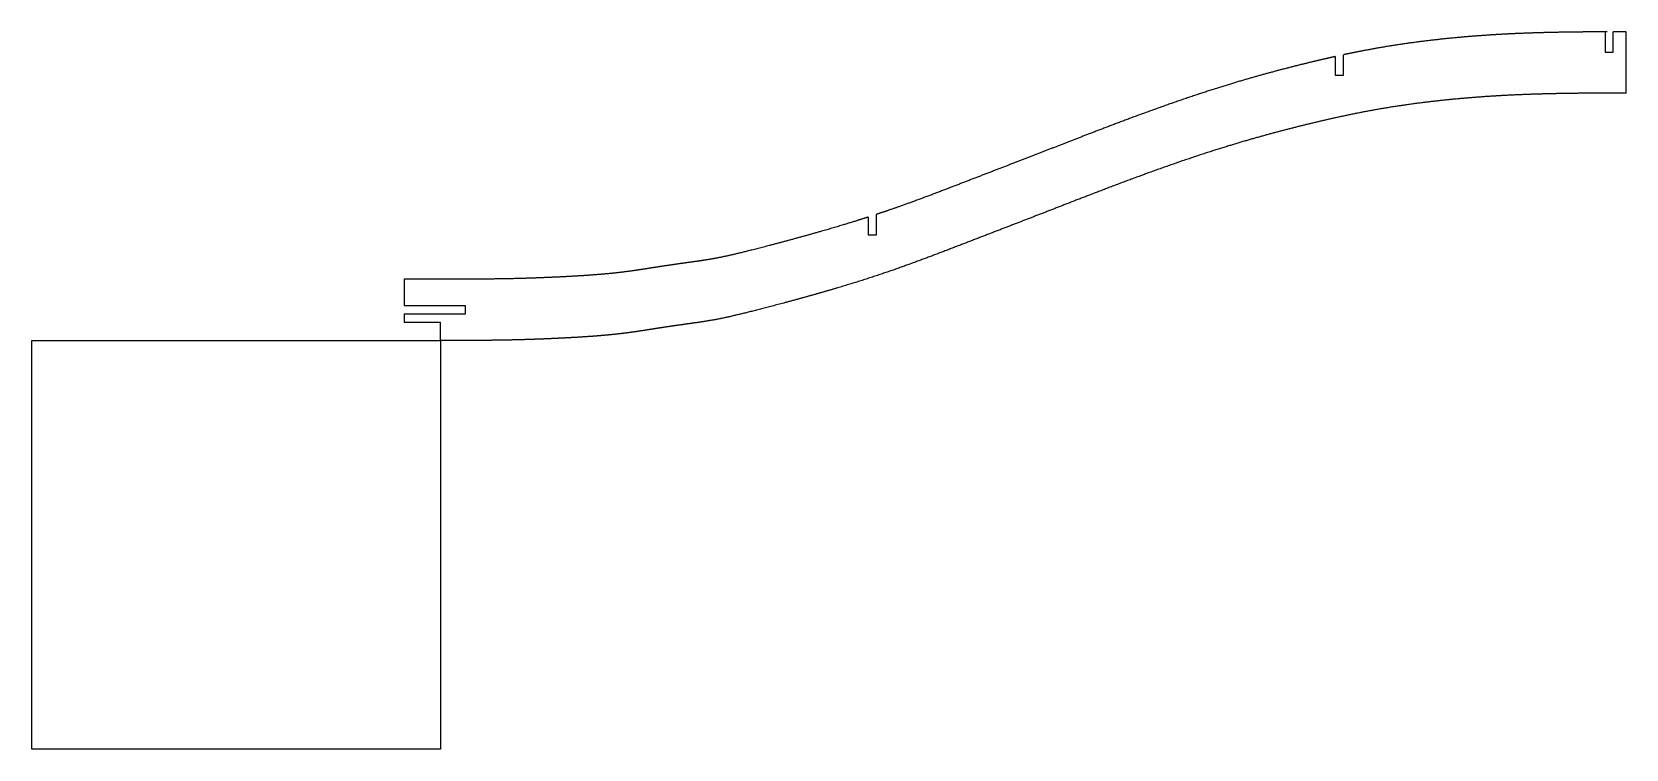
# Model space of a CAD drawing. Header units: millimetres. Extents: x 0 to 780, y 0 to 351.
import ezdxf

# ---------------------------------------------------------------- set-up
doc = ezdxf.new("R2010")
doc.units = ezdxf.units.MM
doc.layers.get('0').update_dxf_attribs({"linetype": 'CONTINUOUS'})

msp = doc.modelspace()

# ---------------------------------------------------------------- linework, layer by layer
for p, q in [((769.72, 351.02), (769.72, 341.02)), ((773.72, 341.02), (773.72, 351.02)), ((780, 321), (780, 351)), ((637.7, 338.94), (637.7, 329.81)), ((641.7, 329.81), (641.7, 339.81)), ((769.72, 341.02), (773.72, 341.02)), ((637.7, 329.81), (641.7, 329.81)), ((409.22, 260.39), (409.22, 251.7)), ((413.22, 251.7), (413.22, 261.7)), ((409.22, 251.7), (413.22, 251.7)), ((182.14, 230), (182.14, 217)), ((202.14, 230), (182.14, 230)), ((212.14, 217), (182.14, 217)), ((182.14, 213), (212.14, 213)), ((182.14, 213), (182.14, 209)), ((212.14, 213), (212.14, 217)), ((182.14, 209), (200, 209)), ((200, 200), (200, 209))]:
    msp.add_line(p, q)
msp.add_lwpolyline([(0, 0), (0, 200), (200, 200), (200, 0)], close=True)
for points, knots in [([(770.77, 351.02), (769.43, 351.02), (766.52, 351.01), (762.09, 350.99), (756.23, 350.94), (749.04, 350.85), (741.79, 350.7), (734.66, 350.5), (727.58, 350.24), (720.47, 349.9), (713.22, 349.48), (705.78, 348.95), (698.11, 348.3), (690.22, 347.53), (682.16, 346.61), (674.03, 345.55), (665.9, 344.35), (657.87, 343.01), (651.44, 341.81), (646.67, 340.85), (643.49, 340.19), (641.84, 339.84), (641.7, 339.81)], [0.0143597, 0.0143597, 0.0143597, 0.0143597, 0.0143597, 0.0143597, 0.025, 0.0375, 0.05, 0.0625, 0.075, 0.0875, 0.1, 0.1125, 0.125, 0.1375, 0.15, 0.1625, 0.175, 0.1875, 0.2, 0.2125, 0.225, 0.2261432, 0.2261432, 0.2261432, 0.2261432, 0.2261432, 0.2261432]), ([(637.7, 338.94), (637.14, 338.81), (635.09, 338.36), (631.59, 337.56), (626.68, 336.4), (620.4, 334.86), (613.27, 333.05), (606.1, 331.16), (598.79, 329.15), (591.25, 326.97), (583.42, 324.6), (575.28, 322.02), (566.87, 319.23), (558.31, 316.29), (549.73, 313.25), (541.26, 310.17), (533.04, 307.11), (525.14, 304.11), (517.59, 301.21), (510.31, 298.4), (503.23, 295.64), (496.21, 292.91), (489.15, 290.17), (481.98, 287.39), (474.69, 284.58), (467.3, 281.73), (459.86, 278.86), (452.38, 275.97), (444.87, 273.08), (437.26, 270.19), (429.55, 267.34), (423.15, 265.06), (418.2, 263.36), (414.85, 262.24), (413.22, 261.7)], [0.2328078, 0.2328078, 0.2328078, 0.2328078, 0.2328078, 0.2328078, 0.2375, 0.25, 0.2625, 0.275, 0.2875, 0.3, 0.3125, 0.325, 0.3375, 0.35, 0.3625, 0.375, 0.3875, 0.4, 0.4125, 0.425, 0.4375, 0.45, 0.4625, 0.475, 0.4875, 0.5, 0.5125, 0.525, 0.5375, 0.55, 0.5625, 0.575, 0.5875, 0.5991775, 0.5991775, 0.5991775, 0.5991775, 0.5991775, 0.5991775]), ([(409.22, 260.39), (408.12, 260.04), (405.22, 259.1), (400.42, 257.6), (393.63, 255.54), (384.79, 252.97), (375.33, 250.33), (366.34, 247.9), (358.12, 245.74), (350.91, 243.9), (344.75, 242.39), (339.48, 241.18), (334.7, 240.21), (329.99, 239.4), (325.03, 238.66), (319.76, 237.94), (314.31, 237.18), (308.85, 236.37), (303.48, 235.53), (298.15, 234.68), (292.73, 233.88), (287.09, 233.16), (281.19, 232.56), (275.12, 232.06), (269, 231.65), (262.97, 231.3), (257.07, 231), (251.24, 230.74), (245.36, 230.51), (239.27, 230.32), (232.83, 230.17), (225.95, 230.06), (218.58, 229.99), (212.27, 229.97), (207.3, 229.98), (203.87, 229.99), (202.14, 230)], [0.6048316, 0.6048316, 0.6048316, 0.6048316, 0.6048316, 0.6048316, 0.6125, 0.625, 0.6375, 0.65, 0.6625, 0.675, 0.6875, 0.7, 0.7125, 0.725, 0.7375, 0.75, 0.7625, 0.775, 0.7875, 0.8, 0.8125, 0.825, 0.8375, 0.85, 0.8625, 0.875, 0.8875, 0.9, 0.9125, 0.925, 0.9375, 0.95, 0.9625, 0.975, 0.9875, 1, 1, 1, 1, 1, 1])]:
    msp.add_open_spline(points, degree=5, knots=knots)
for points in [[(780, 351), (778.73, 351.01), (777.47, 351.01), (776.21, 351.01), (774.96, 351.02), (773.72, 351.02)], [(780, 321), (778.37, 321.01), (775.12, 321.02), (770.32, 321.02), (764.04, 321.01), (756.41, 320.95), (748.98, 320.84), (741.72, 320.7), (734.59, 320.5), (727.5, 320.24), (720.36, 319.9), (713.1, 319.47), (705.65, 318.94), (697.96, 318.29), (690.05, 317.51), (681.98, 316.59), (673.82, 315.53), (665.69, 314.32), (657.65, 312.97), (649.78, 311.5), (642.1, 309.92), (634.62, 308.27), (627.32, 306.56), (620.13, 304.8), (612.99, 302.98), (605.81, 301.08), (598.48, 299.06), (590.91, 296.87), (583.05, 294.49), (574.88, 291.89), (566.45, 289.09), (557.87, 286.14), (549.27, 283.08), (540.8, 280), (532.58, 276.93), (524.69, 273.94), (517.14, 271.04), (509.87, 268.22), (502.78, 265.46), (495.75, 262.73), (488.67, 259.98), (481.48, 257.2), (474.17, 254.38), (466.76, 251.52), (459.3, 248.64), (451.81, 245.75), (444.28, 242.85), (436.64, 239.96), (428.79, 237.06), (420.61, 234.16), (412, 231.26), (402.95, 228.36), (393.52, 225.5), (383.92, 222.72), (374.48, 220.1), (365.53, 217.68), (357.38, 215.55), (350.26, 213.74), (344.19, 212.26), (338.98, 211.07), (334.22, 210.13), (329.49, 209.32), (324.48, 208.59), (319.18, 207.86), (313.71, 207.09), (308.24, 206.28), (302.88, 205.43), (297.54, 204.58), (292.08, 203.79), (286.39, 203.09), (280.45, 202.49), (274.35, 202), (268.24, 201.6), (262.22, 201.26), (256.34, 200.97), (250.52, 200.71), (244.6, 200.49), (238.43, 200.3), (231.86, 200.15), (224.79, 200.05), (217.16, 199.98), (210.59, 199.97), (205.4, 199.98), (201.82, 199.99), (200, 200)]]:
    msp.add_open_spline(points, degree=5)

doc.saveas('drawing.dxf')
